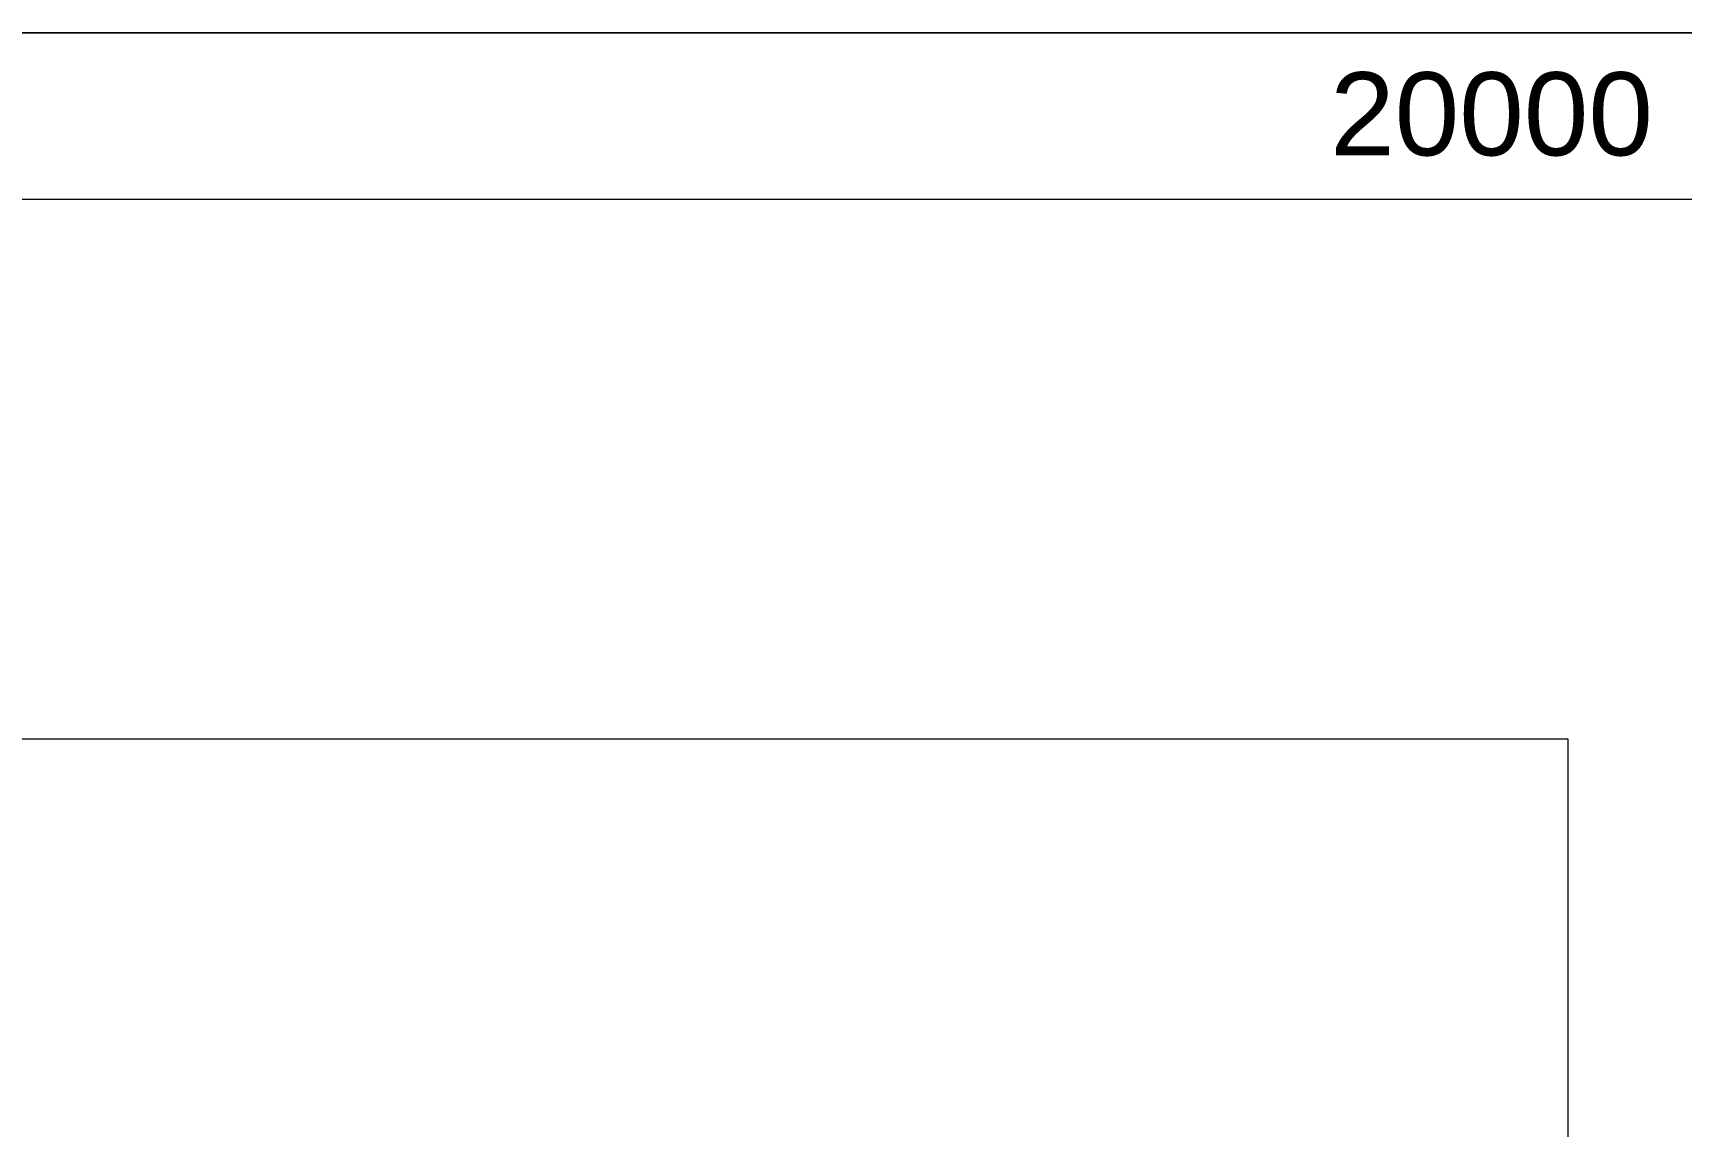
# Model space of a CAD drawing. Header units: metres. Extents: x 4238 to 4687, y -1 to 29.
# Drawn here: x 4622.58 to 4632.5, y 17.9 to 24.48 of the extents above; entities that cross this region are included whole.
import ezdxf

# ---------------------------------------------------------------- set-up
doc = ezdxf.new("R2010")
doc.units = ezdxf.units.M
for name, color, linetype, lineweight in [('A-ANNO-NOTE', 131, 'Continuous', 5), ('A-DETL-GENF', 92, 'Continuous', 5), ('G-ANNO-TEXT', 231, 'Continuous', 5)]:
    doc.layers.add(name, color=color, linetype=linetype, lineweight=lineweight)
doc.styles.add('Arial', font='arial.ttf', dxfattribs={"height": 0.5})

# ---------------------------------------------------------------- blocks, each defined once
blk = doc.blocks.new('Dimension - Grids _2D_ - 1-200-639481-SECTION - GRID A9-A10')
at = {"layer": 'A-DETL-GENF'}
for p, q in [((4557.8046, 24.477), (4538.8046, 24.477)), ((4538.8046, 24.477), (4557.8046, 24.477)), ((4538.8046, 23.477), (4557.8046, 23.477)), ((4538.8046, 23.477), (4557.8046, 23.477))]:
    blk.add_line(p, q, dxfattribs=at)

msp = doc.modelspace()

# ---------------------------------------------------------------- linework, layer by layer
at = {"layer": 'G-ANNO-TEXT', "color": 7}
for p, q in [((4631.8177, 20.2297), (4618.2944, 20.2297)), ((4631.8177, 14.6051), (4631.8177, 20.2297))]:
    msp.add_line(p, q, dxfattribs=at)

# ---------------------------------------------------------------- block references
at = {"layer": 'A-DETL-GENF'}
msp.add_blockref('Dimension - Grids _2D_ - 1-200-639481-SECTION - GRID A9-A10', (83.0762, 0), dxfattribs=at)

# ---------------------------------------------------------------- texts
at = {"layer": 'A-ANNO-NOTE', "insert": (4630.3864, 24.2404), "char_height": 0.5, "width": 2.324894, "attachment_point": 1, "style": 'Arial'}
msp.add_mtext('20000', dxfattribs=at)

doc.saveas('drawing.dxf')
